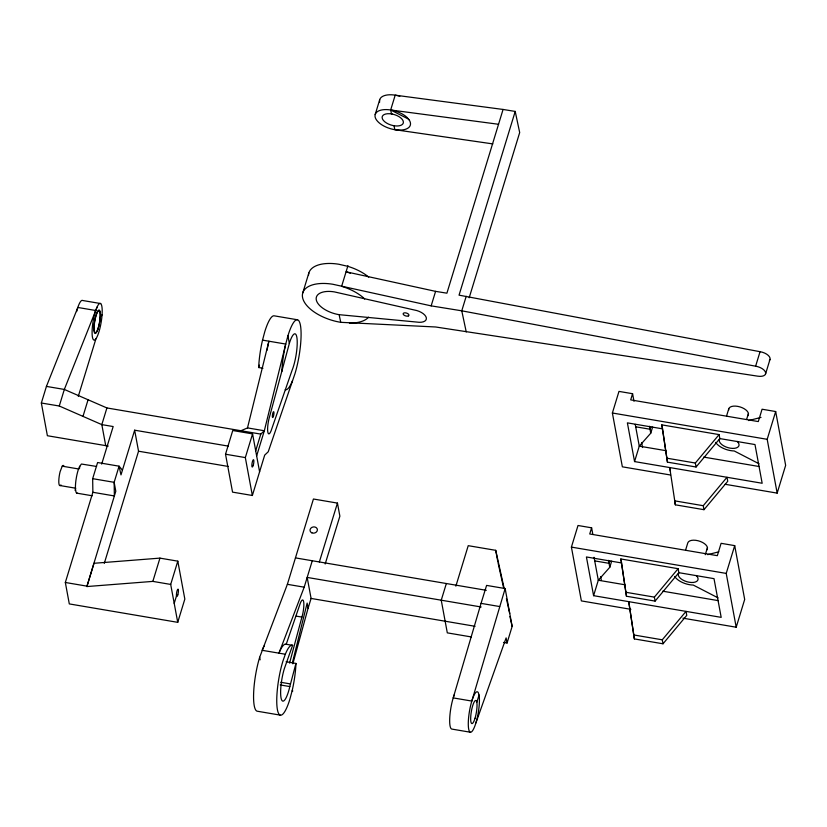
<?xml version="1.0" encoding="UTF-8"?>
<svg xmlns="http://www.w3.org/2000/svg" width="827" height="827" viewBox="0 0 827 827"><rect width="100%" height="100%" fill="white"/><g stroke="black" fill="none" stroke-linecap="round" stroke-linejoin="round"><path stroke-width="1.24" d="M262.945 368.263L258.696 367.539L258.706 366.826A35.499 7.722 -80.4 0 1 262.531 340.124L264.733 331.854A35.499 7.722 -80.4 0 1 274.285 315.842L297.482 319.78M281.893 371.488L281.904 370.775A35.499 7.722 -80.4 0 1 285.728 344.063L287.93 335.793A35.499 7.722 -80.4 0 1 300.439 325.311A35.499 7.722 -80.4 0 1 294.96 373.711L268.227 451.78L264.692 455.119L252.359 495.487L232.552 492.127L225.523 454.219L232.759 430.516L252.566 433.886L259.595 471.783M289.564 663.068L301.917 617.087A11.278 2.45 -80.4 0 0 303.654 601.715A11.278 2.45 -80.4 0 0 299.684 605.044L286.225 644.264L292.593 645.349L284.292 668.826A21.244 4.621 -80.4 0 0 281.335 699.125A21.244 4.621 -80.4 0 0 289.822 686.565L295.942 663.44L286.111 661.765M295.942 663.44L295.942 664.153A35.499 7.722 -80.4 0 1 292.117 690.855L289.905 699.125A35.499 7.722 -80.4 0 1 277.396 709.607A35.499 7.722 -80.4 0 1 282.886 661.218L285.325 654.24A35.499 7.722 -80.4 0 1 292.427 645.194L292.593 645.349M79.557 468.423L79.712 466.304M240.977 430.743L247.5 427.9L268.899 341.2A35.499 7.722 -80.4 0 0 267.08 350.203M292.469 662.53L307.148 603.079L308.089 608.207L292.851 663.823M289.347 343.412L269.55 416.746A11.278 2.45 -80.4 0 0 267.814 432.118A11.278 2.45 -80.4 0 0 271.783 428.789L292.086 370.279A21.244 4.621 -80.4 0 0 297.058 338.77A21.244 4.621 -80.4 0 0 289.347 343.412L287.93 335.793M258.696 367.539L259.358 365.12M481.045 603.369L453.217 697.905L471.824 701.069L505.152 588.555L486.596 585.402L481.045 603.369L499.653 606.542M76.611 311.593L77.821 307.458A18.607 4.042 -80.4 0 1 82.731 300.511L100.636 303.55M82.989 416.374L88.065 399.761M86.887 586.55L115.801 491.217L114.147 482.317L119.078 466.18L97.596 462.531L92.665 478.668L92.872 492.292L65.333 582.477L69.303 603.917L177.733 622.338L184.834 599.089L177.805 561.161L159.942 558.122L93.989 563.29L86.887 586.55L152.84 581.391L170.693 584.431L177.733 622.338M152.84 581.391L159.942 558.122M255.698 450.767L260.784 434.113L264.33 430.753L285.728 344.063L262.531 340.124M41.35 403.018L46.426 386.405L77.821 307.458L95.715 310.497L97.028 307.127A18.607 4.042 -80.4 0 1 101.938 316.296A18.607 4.042 -80.4 0 1 93.978 340.073A18.607 4.042 -80.4 0 1 94.505 314.632L95.715 310.497L64.33 389.445L59.275 406.005L41.35 403.018L47.387 435.726L108.244 446.063M78.286 396.35L95.953 338.729M260.784 434.113L106.91 407.949L101.824 424.623L105.722 445.639M101.69 464.102L113.165 426.546L101.824 424.623L59.275 406.005M228.304 446.115L134.646 430.195L120.99 474.894L119.078 466.18L122.437 470.17M104.285 563.363L138.543 451.211L134.646 430.195M170.693 584.431L177.805 561.161M174.208 603.379L176.492 595.916M252.359 495.487L245.33 457.589L252.566 433.886M302.734 293.016L308.843 273.024M256.649 455.884L264.33 430.753L247.5 427.9M375.179 114.539L379.707 99.726M347.94 265.694L341.634 286.307A35.499 17.667 17 0 1 364.221 298.526L364.635 299.012M280.363 715.148L257.166 711.199A35.499 7.722 -80.4 0 1 259.678 657.269L287.372 584.327L313.433 499.012L337.447 503.095L339.876 516.162L325.176 563.993M286.225 644.264L286.059 644.109A35.499 7.722 -80.4 0 0 278.957 653.154L304.191 587.18L312.275 560.758M308.089 608.207L311.086 598.438L307.179 577.422L481.149 606.977M431.156 305.866L461.766 310.818L755.62 366.196A9.304 4.631 17 0 1 765.616 372.626A9.304 4.631 17 0 1 757.739 376.171L435.633 326.985L340.745 322.323A35.499 17.667 17 0 1 302.61 297.761A35.499 17.667 17 0 1 332.671 284.23L431.156 305.866L435.591 291.362L446.911 293.182L503.074 109.453L515.211 111.428L519.687 132.547L469.178 297.782M515.211 111.428L459.047 295.156L760.054 351.692A9.304 4.631 17 0 1 769.379 360.427M466.201 296.304L461.766 310.818L466.242 331.927M446.342 583.531L441.246 600.206L447.304 632.862L471.411 636.955M455.863 586.157L468.227 545.675L495.724 550.327L504.222 588.71M476.828 702.278L479.05 695.011L478.347 692.757A20.51 4.455 -80.4 0 0 468.961 714.569A20.51 4.455 -80.4 0 0 473.499 729.135A20.51 4.455 -80.4 0 0 479.05 695.011M503.488 642.414L507.065 643.013L512.14 626.401L505.152 588.555M630.867 609.323L581.381 600.909L571.405 547.102L578.011 525.496L591.615 527.812L592.783 534.108M670.573 475.008L622.359 466.821L612.383 413.004L618.978 391.398L632.583 393.714L633.989 401.271M591.615 527.812L589.734 533.984L717.329 555.672L721.103 543.318L734.707 545.634L744.682 599.441L736.195 627.217L682.895 618.162M632.583 393.714L630.701 399.886L758.297 421.574L762.07 409.22L775.674 411.536L785.65 465.343L777.163 493.119L725.134 484.281M678.853 572.677L678.119 568.697L620.839 558.969L626.463 596.236L655.108 601.105L678.853 572.677L714.011 578.652L721.185 617.356L593.59 595.678L598.303 580.244L609.778 567.301L611.66 561.119M719.831 438.579L719.087 434.599L661.807 424.871L667.441 462.138L696.076 467.007L719.831 438.579L754.989 444.554L762.163 483.257L634.557 461.58L639.271 446.146L650.746 433.203L652.627 427.032M609.788 560.851L609.034 563.321L594.716 560.892M650.766 426.753L650.012 429.223L635.684 426.794M685.624 549.996L687.795 542.874A10.255 5.107 17 0 1 700.428 541.489A10.255 5.107 17 0 1 706.64 550.1M726.592 415.898L728.763 408.776M755.62 366.196L760.054 351.692M705.276 554.71L707.457 547.588M746.616 419.423L748.425 413.49M765.585 373.876L770.009 359.373M736.195 627.217L726.22 573.411L734.707 545.634M777.163 493.119L767.187 439.313L775.674 411.536M319.356 561.957L337.447 503.095M475.887 722.974L506.114 637.896L507.065 643.013M95.343 311.789L97.028 307.127M63.958 466.211A10.255 2.233 -80.4 0 0 62.232 466.18L60.123 471.628A10.255 2.233 -80.4 0 0 58.82 482.668A10.255 2.233 -80.4 0 0 60.919 484.911M368.491 317.186L368.253 317.568A35.499 17.667 17 0 1 349.439 323.099M100.294 317.289L102.062 314.798M696.076 467.007L695.342 463.027L719.087 434.599M703.25 505.71L727.005 477.282L727.739 481.262L703.984 509.69L675.349 504.821L674.615 500.842L703.25 505.71L703.984 509.69M655.108 601.105L654.374 597.125L678.119 568.697M663.016 643.788L662.282 639.809L686.028 611.38L686.761 615.36L663.016 643.788L634.371 638.92L628.747 601.653L634.371 638.92M748.662 420.561L761.005 417.408M707.695 554.659L718.797 551.816M339.122 314.673L416.767 322.065A11.278 5.613 17 0 0 426.318 317.764A11.278 5.613 17 0 0 414.203 309.97L334.294 291.879A21.244 10.575 17 0 0 316.307 299.974A21.244 10.575 17 0 0 339.122 314.673L340.745 322.323M503.074 109.453L395.192 95.177L390.664 109.991L391.512 113.981M498.547 124.277L390.664 109.991L408.404 119.036M492.83 143.908L394.851 129.694L394.003 125.694M612.383 413.004L767.187 439.313M667.441 462.138L662.541 428.841L627.383 422.866L634.557 461.58M665.807 450.653L639.271 446.146L635.239 424.375M703.705 457.093L759.289 466.542M666.696 458.168L695.342 463.027M46.426 386.405L64.33 389.445L106.91 407.949M225.523 454.219L245.33 457.589M138.543 451.211L228.407 466.48M96.594 466.469L81.418 464.019L79.382 466.893A14.886 3.236 -80.4 0 0 76.549 476.6L75.919 480.435A14.886 3.236 -80.4 0 0 75.588 490.194L76.022 492.127A14.886 3.236 -80.4 0 0 77.531 493.15M571.405 547.102L726.22 573.411M62.232 466.18L78.937 469.023M626.463 596.236L621.573 562.939L586.415 556.964L593.59 595.678M92.665 478.668L114.147 482.317L114.353 495.942L92.872 492.292M60.237 485.583L75.753 488.219M74.875 490.07L75.588 490.194M624.83 584.751L598.303 580.244L594.044 557.264M662.737 591.191L718.322 600.64M76.684 493.13L92.2 495.766M625.729 592.256L654.374 597.125M295.446 557.894L486.297 590.313M633.637 634.94L662.282 639.809M287.372 584.327L304.191 587.18M311.086 598.438L475.07 626.297M296.149 616.105L301.917 617.087M65.333 582.477L86.814 586.126M285.325 654.24L262.128 650.301A35.499 7.722 -80.4 0 1 264.154 645.97M280.787 682.285L290.36 683.919M280.25 684.942L289.822 686.565M292.117 690.855L292.83 690.979M470.367 732.226L451.749 729.063A20.51 4.455 -80.4 0 1 449.836 716.296A20.51 4.455 -80.4 0 1 454.271 694.794M435.591 291.362L346.068 271.804A35.499 17.667 17 0 1 350.462 273.282M759 463.761L734.262 450.973A14.886 7.412 17 0 1 715.675 442.373M718.032 597.859L693.284 585.071A14.886 7.412 17 0 1 674.708 576.471M285.253 389.579L285.418 389.734A35.499 7.722 -80.4 0 0 292.51 380.689M506.413 598.634L509.711 613.51M498.154 563.228L503.643 587.997M509.949 616.487L512.14 626.401M661.807 424.871L662.541 428.841M670.459 471.524L669.715 467.555L675.349 504.821M649.453 426.246L650.746 433.203M641.628 442.486L642.558 447.521M620.839 558.969L621.573 562.939M608.486 560.344L609.778 567.301M600.66 576.584L601.353 580.368M495.724 550.327L497.885 561.988M259.678 657.269L260.154 659.812M379.645 102.176A18.359 9.138 17 0 1 399.834 96.242M308.492 275.329A35.499 17.667 17 0 1 338.791 264.237L347.753 266.315A35.499 17.667 17 0 1 368.728 277.107M737.167 441.38A10.255 5.107 17 0 1 730.148 448.151A10.255 5.107 17 0 1 720.079 438.486M728.69 410.13A10.255 5.107 17 0 1 740.134 406.956A10.255 5.107 17 0 1 747.618 416.002M696.2 575.478A10.255 5.107 17 0 1 689.17 582.249A10.255 5.107 17 0 1 679.112 572.573M408.311 315.945L407.773 316.1A2.977 1.478 17 0 1 404.91 315.635L404.269 315.294A2.977 1.478 17 0 1 403.793 313.03A2.977 1.478 17 0 1 407.835 313.681A2.977 1.478 17 0 1 408.311 315.945M392.432 114.105L389.693 113.723A11.009 5.479 17 0 0 382.115 117.62L382.56 119.181A11.009 5.479 17 0 0 393.083 125.57L395.823 125.952A11.009 5.479 17 0 0 403.4 122.055L402.956 120.494A11.009 5.479 17 0 0 392.432 114.105M409.251 120.039L406.987 117.382A18.359 9.138 17 0 0 377.112 111.852A18.359 9.138 17 0 0 391.75 129.043A18.359 9.138 17 0 0 409.251 120.039M475.018 718.291A11.743 2.553 -80.4 0 0 475.845 700.448A11.743 2.553 -80.4 0 0 470.697 717.319A11.743 2.553 -80.4 0 0 475.018 718.291M311.872 532.846A3.721 3.122 -10.5 0 0 317.403 529.818A3.721 3.122 -10.5 0 0 311.841 527.419A3.721 3.122 -10.5 0 0 311.872 532.846M97.999 328.484A11.165 2.429 -80.4 0 0 99.24 310.828A11.165 2.429 -80.4 0 0 94.195 325.9A11.165 2.429 -80.4 0 0 97.999 328.484M253.227 465.374A3.721 0.806 -80.4 0 0 253.496 459.719A3.721 0.806 -80.4 0 0 251.863 465.074A3.721 0.806 -80.4 0 0 253.227 465.374M177.805 594.82A3.721 0.806 -80.4 0 0 178.063 589.165A3.721 0.806 -80.4 0 0 176.43 594.51A3.721 0.806 -80.4 0 0 177.805 594.82M98.051 328.929A11.909 2.584 -80.4 0 0 99.374 310.104A11.909 2.584 -80.4 0 0 93.999 326.179A11.909 2.584 -80.4 0 0 98.051 328.929M273.448 416.219A2.977 0.651 -80.4 0 0 273.665 411.691A2.977 0.651 -80.4 0 0 272.352 415.971A2.977 0.651 -80.4 0 0 273.448 416.219"/></g></svg>
